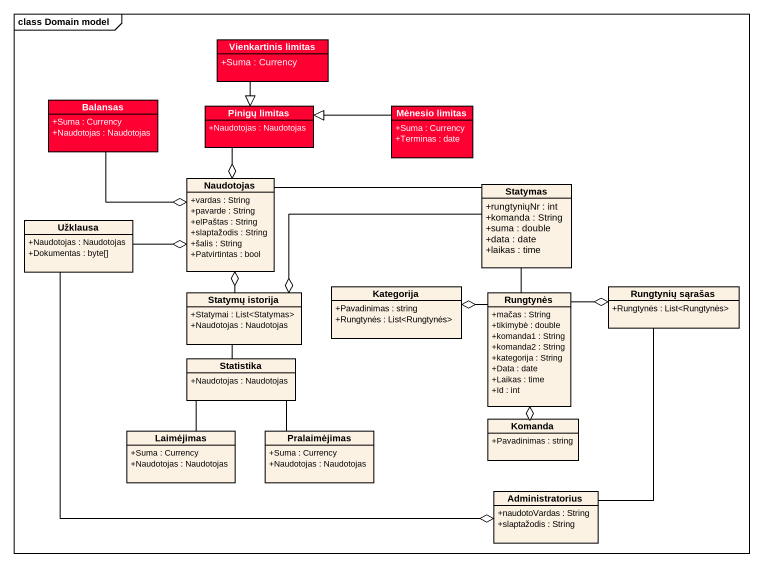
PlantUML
@startuml
mainframe class Domain model
hide circle
hide empty members
skinparam classAttributeIconSize 0
class "Vienkartinis limitas" as Vienkartinis_limitas #FF0033 {
  +Suma : Currency
}
class Balansas #FF0033 {
  +Suma : Currency
  +Naudotojas : Naudotojas
}
class "Pinigų limitas" as Pinigų_limitas #FF0033 {
  +Naudotojas : Naudotojas
}
class "Mėnesio limitas" as Mėnesio_limitas #FF0033 {
  +Suma : Currency
  +Terminas : date
}
class Naudotojas {
  +vardas : String
  +pavarde : String
  +elPaštas : String
  +slaptažodis : String
  +šalis : String
  +Patvirtintas : bool
}
class Statymas {
  +rungtyniųNr : int
  +komanda : String
  +suma : double
  +data : date
  +laikas : time
}
class Užklausa {
  +Naudotojas : Naudotojas
  +Dokumentas : byte[]
}
class Kategorija {
  +Pavadinimas : string
  +Rungtynės : List<Rungtynės>
}
class "Rungtynių sąrašas" as Rungtynių_sąrašas {
  +Rungtynės : List<Rungtynės>
}
class "Statymų istorija" as Statymų_istorija {
  +Statymai : List<Statymas>
  +Naudotojas : Naudotojas
}
class Rungtynės {
  +mačas : String
  +tikimybė : double
  +komanda1 : String
  +komanda2 : String
  +kategorija : String
  +Data : date
  +Laikas : time
  +Id : int
}
class Statistika {
  +Naudotojas : Naudotojas
}
class Laimėjimas {
  +Suma : Currency
  +Naudotojas : Naudotojas
}
class Pralaimėjimas {
  +Suma : Currency
  +Naudotojas : Naudotojas
}
class Komanda {
  +Pavadinimas : string
}
class Administratorius {
  +naudotoVardas : String
  +slaptažodis : String
}
Vienkartinis_limitas --|> Pinigų_limitas
Mėnesio_limitas -left-|> Pinigų_limitas
Naudotojas o-up- Balansas
Naudotojas o-up- Pinigų_limitas
Naudotojas -right- Statymas
Naudotojas o-left- Užklausa
Naudotojas o-- Statymų_istorija
Statymas -- Rungtynės
Kategorija o-right- Rungtynės
Rungtynių_sąrašas o-left- Rungtynės
Statymų_istorija o-right- Statymas
Statymų_istorija -- Statistika
Rungtynės o-- Komanda
Statistika -- Laimėjimas
Statistika -- Pralaimėjimas
Administratorius o-left- Užklausa
Administratorius -up- Rungtynių_sąrašas
@enduml
